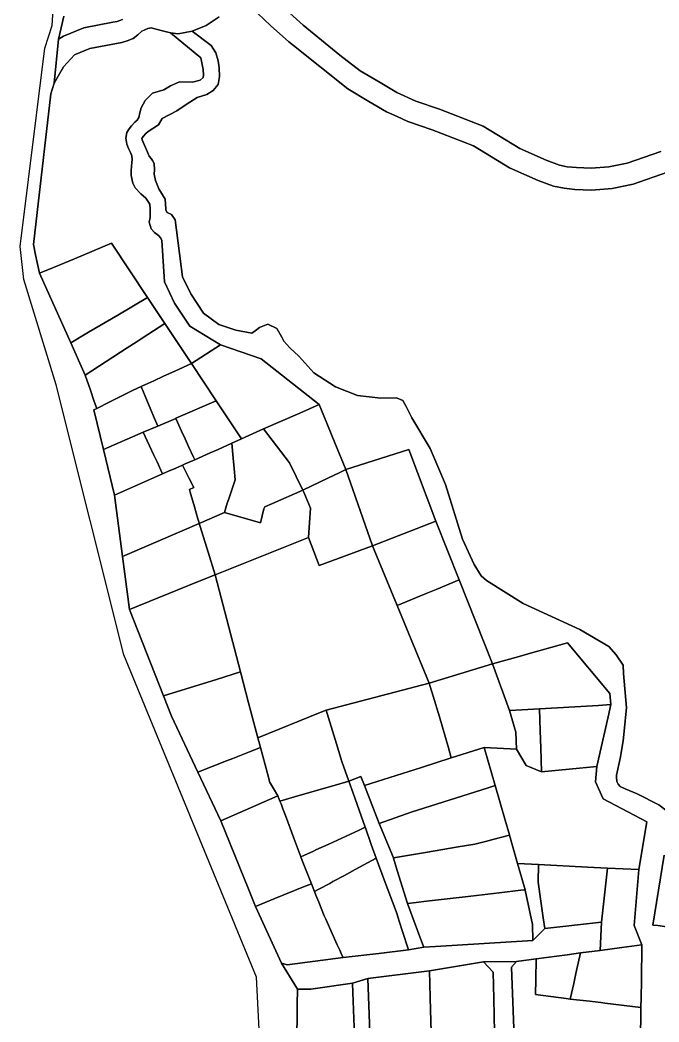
# Model space of a CAD drawing. Header units: inches. Extents: x 469561 to 471650, y 1000291 to 1003909.
# Drawn here: x 469901.4 to 470096.2, y 1002237.2 to 1002542.6 of the extents above; entities that cross this region are included whole.
import ezdxf

# ---------------------------------------------------------------- set-up
doc = ezdxf.new("R2010")
doc.units = ezdxf.units.IN
doc.header["$MEASUREMENT"] = 0
doc.layers.add('Gulele_10_08_New_Parcel', color=7, linetype='Continuous')

msp = doc.modelspace()

# ---------------------------------------------------------------- linework, layer by layer
at = {"layer": 'Gulele_10_08_New_Parcel'}
for points in [[(469975.2524, 1002216.981), (469973.518, 1002250.8111), (469933.0476, 1002349.1209), (469912.3787, 1002431.3831), (469902.5502, 1002463.4783), (469901.3939, 1002473.5985), (469908.9098, 1002534.0301), (469911.2224, 1002540.9696), (469911.6199, 1002547.2224)], [(469980.459, 1002547.4998), (469987.6935, 1002541.0261), (469998.8356, 1002531.9), (470005.11, 1002527.1505), (470011.1616, 1002523.5195), (470016.2162, 1002520.5518), (470022.038, 1002517.8641), (470029.2487, 1002515.4225), (470042.5395, 1002510.2733), (470053.7184, 1002503.482), (470061.8137, 1002499.8857), (470065.8447, 1002498.3711), (470068.2253, 1002497.8935), (470071.0054, 1002497.6024), (470075.454, 1002497.4338), (470080.9157, 1002497.8344), (470086.4645, 1002499.0156), (470096.7161, 1002502.5503)], [(470096.7161, 1002502.5503), (470086.4645, 1002499.0156), (470080.9157, 1002497.8344), (470075.454, 1002497.4338), (470071.0054, 1002497.6024), (470068.2253, 1002497.8935), (470065.8447, 1002498.3711), (470061.8137, 1002499.8857), (470053.7184, 1002503.482), (470042.5395, 1002510.2733), (470029.2487, 1002515.4225), (470022.038, 1002517.8641), (470016.2162, 1002520.5518), (470011.1616, 1002523.5195), (470005.11, 1002527.1505), (469998.8356, 1002531.9), (469987.6935, 1002541.0261), (469980.459, 1002547.4998)], [(469914.7225, 1002543.7977), (469913.9161, 1002540.1971), (469913.1196, 1002536.7226), (469911.8155, 1002523.4063), (469910.757, 1002520.1346), (469906.6034, 1002483.8942), (469905.4823, 1002474.2125), (469906.1312, 1002471.0608), (469907.3622, 1002465.4384), (469916.8348, 1002444.2435), (469921.2792, 1002434.2991), (469922.8452, 1002429.7608), (469924.0245, 1002426.3434), (469924.7713, 1002424.1792), (469923.9072, 1002423.743), (469926.833, 1002411.7183), (469930.2198, 1002397.7987), (469932.6508, 1002379.0507), (469934.7394, 1002362.9438), (469945.1209, 1002336.5755), (469947.5725, 1002330.3486), (469955.629, 1002313.2703), (469962.6, 1002298.4929), (469971.151, 1002277.4446), (469973.2132, 1002272.3684), (469981.0937, 1002255.137), (469985.926, 1002247.1241), (469985.8898, 1002242.3619), (469985.7951, 1002229.9014)], [(469932.6277, 1002542.7387), (469931.8425, 1002542.4142), (469930.9831, 1002542.1557), (469929.671, 1002541.9648), (469920.8277, 1002540.1925), (469914.6788, 1002537.6665), (469913.1196, 1002536.7226), (469913.9161, 1002540.1971), (469914.7225, 1002543.7977)], [(470098.7766, 1002496.2186), (470088.25, 1002492.5877), (470081.8577, 1002491.2271), (470075.5719, 1002490.7657), (470070.5315, 1002490.9577), (470067.2226, 1002491.3039), (470064.0065, 1002491.9489), (470059.2888, 1002493.7218), (470050.6255, 1002497.5705), (470039.5851, 1002504.2779), (470026.9769, 1002509.1625), (470019.5679, 1002511.6704), (470016.3451, 1002513.1587), (470013.1274, 1002514.6444), (470007.7631, 1002517.7946), (470001.3616, 1002521.6346), (469984.7694, 1002534.8142), (469983.3622, 1002535.9667), (469977.7578, 1002540.9822), (469973.926, 1002544.5947)], [(469973.926, 1002544.5947), (469977.7578, 1002540.9822), (469983.3622, 1002535.9667), (469984.7694, 1002534.8142), (470001.3616, 1002521.6346), (470007.7631, 1002517.7946), (470013.1274, 1002514.6444), (470016.3451, 1002513.1587), (470019.5679, 1002511.6704), (470026.9769, 1002509.1625), (470039.5851, 1002504.2779), (470050.6255, 1002497.5705), (470059.2888, 1002493.7218), (470064.0065, 1002491.9489), (470067.2226, 1002491.3039), (470070.5315, 1002490.9577), (470075.5719, 1002490.7657), (470081.8577, 1002491.2271), (470088.25, 1002492.5877), (470098.7766, 1002496.2186)], [(469962.1268, 1002543.608), (469958.1066, 1002540.9806), (469953.8841, 1002539.2502), (469949.5933, 1002538.4207), (469947.2492, 1002538.7049), (469944.0283, 1002539.4878), (469941.3616, 1002540.2426), (469940.3318, 1002540.0355), (469938.5572, 1002539.2051), (469937.3348, 1002538.0463), (469935.8717, 1002536.9721), (469934.0485, 1002536.2192), (469932.4101, 1002535.7257), (469930.7509, 1002535.485), (469922.7141, 1002533.9577), (469918.0064, 1002532.0235), (469914.6906, 1002528.3633), (469911.8155, 1002523.4063), (469913.1196, 1002536.7226), (469914.6788, 1002537.6665), (469920.8277, 1002540.1925), (469929.671, 1002541.9648), (469930.9831, 1002542.1557), (469931.8425, 1002542.4142), (469932.6277, 1002542.7387)], [(470098.6579, 1002301.4449), (470096.0684, 1002303.3909), (470089.4983, 1002306.7052), (470085.8757, 1002308.2254), (470084.3542, 1002308.947), (470083.688, 1002309.6443), (470083.2742, 1002310.4724), (470083.164, 1002311.7692), (470083.1647, 1002312.4279), (470084.3009, 1002317.5286), (470085.29, 1002322.8599), (470086.293, 1002332.9569), (470085.3155, 1002343.4117), (470085.2428, 1002345.9191), (470083.1316, 1002349.1277), (470080.8559, 1002351.6132), (470072.0432, 1002356.8454), (470054.8034, 1002364.7484), (470043.5536, 1002371.7217), (470041.9678, 1002373.1557), (470039.7906, 1002376.6215), (470036.2458, 1002384.3733), (470031.0994, 1002401.0552), (470026.4088, 1002411.9357), (470020.8088, 1002421.3226), (470019.1184, 1002424.7683), (470018.0805, 1002426.5883), (470016.1027, 1002427.4677), (470011.3332, 1002427.3413), (470004.2851, 1002428.0961), (469997.5251, 1002430.7362), (469990.9644, 1002435.0577), (469986.4009, 1002440.1013), (469983.6135, 1002442.6502), (469981.7561, 1002444.6691), (469981.2237, 1002445.9468), (469979.6924, 1002448.5547), (469976.9373, 1002449.9332), (469974.4315, 1002448.8763), (469973.1137, 1002447.9055), (469972.0815, 1002447.1423), (469967.1465, 1002448.0181), (469961.9792, 1002449.7628), (469957.3102, 1002453.2828), (469953.4439, 1002459.0897), (469950.9626, 1002464.3424), (469948.6875, 1002481.732), (469947.5873, 1002483.3601), (469946.2428, 1002483.8931), (469945.8455, 1002484.6873), (469945.8471, 1002485.0904), (469945.6656, 1002487.9771), (469943.6524, 1002491.1892), (469942.7159, 1002493.7295), (469942.2987, 1002495.6102), (469942.3401, 1002496.972), (469942.2528, 1002498.851), (469941.753, 1002499.742), (469941.3681, 1002500.4286), (469940.756, 1002501.1329), (469940.2617, 1002502.3031), (469938.6124, 1002506.0979), (469938.5242, 1002506.6243), (469938.5717, 1002506.7018), (469939.0127, 1002507.2469), (469939.7033, 1002507.9882), (469940.4679, 1002508.6025), (469943.5852, 1002510.6635), (469944.7533, 1002512.6289), (469949.2251, 1002514.9413), (469951.9886, 1002516.8181), (469955.3497, 1002518.9554), (469958.3397, 1002519.8536), (469960.2471, 1002521.1109), (469961.759, 1002522.9973), (469962.2164, 1002525.36), (469962.1277, 1002528.0669), (469961.7502, 1002530.1176), (469961.088, 1002532.6376), (469959.623, 1002534.8273), (469953.8841, 1002539.2502), (469958.1066, 1002540.9806), (469962.1268, 1002543.608)], [(470090.3786, 1002220.3426), (470090.6727, 1002241.6192), (470090.7125, 1002244.4951), (470090.7856, 1002249.7841), (470090.9359, 1002260.6549), (470088.5988, 1002266.5438), (470090.0568, 1002283.6101), (470092.4574, 1002298.1747), (470079.1371, 1002305.152), (470076.8536, 1002310.3533), (470077.2342, 1002315.0471), (470080.6708, 1002330.1938), (470081.5106, 1002333.8952), (470081.1968, 1002337.2632), (470068.3207, 1002352.7617), (470056.2507, 1002349.3645), (470053.4937, 1002348.5885), (470045.4328, 1002346.3197), (470035.2464, 1002371.9627), (470028.1293, 1002389.8793), (470019.8965, 1002411.7305), (470000.7172, 1002405.5398), (469997.3837, 1002413.7211), (469996.2772, 1002416.4367), (469994.0294, 1002421.9533), (469992.619, 1002425.4148), (469974.9075, 1002439.3652), (469962.509, 1002443.5752), (469953.1098, 1002449.3198), (469948.4748, 1002456.2816), (469945.4156, 1002462.7562), (469944.6422, 1002475.4369), (469944.2926, 1002476.0921), (469943.5883, 1002476.9558), (469942.3941, 1002477.8605), (469941.4097, 1002479.0008), (469940.7752, 1002480.9503), (469941.0405, 1002482.4285), (469941.0498, 1002484.9488), (469940.9548, 1002486.4613), (469939.7792, 1002488.3375), (469938.1673, 1002489.5892), (469936.5256, 1002491.4696), (469935.7644, 1002492.8923), (469935.2412, 1002495.1621), (469935.2314, 1002496.7049), (469935.3735, 1002497.9718), (469935.4999, 1002499.2063), (469935.5418, 1002500.1171), (469935.4472, 1002501.2544), (469935.0991, 1002502.2545), (469934.4877, 1002503.4323), (469933.9671, 1002504.7952), (469933.6631, 1002506.6192), (469933.914, 1002508.279), (469934.6454, 1002509.4758), (469935.3901, 1002510.3942), (469936.4287, 1002511.5098), (469937.0935, 1002512.0444), (469937.5677, 1002512.8457), (469937.9433, 1002514.2913), (469938.3159, 1002515.7933), (469939.5314, 1002518.1253), (469941.7999, 1002520.2792), (469945.1821, 1002521.3022), (469947.2137, 1002522.5504), (469950.0079, 1002523.7691), (469953.9331, 1002523.6209), (469956.2532, 1002524.3183), (469957.2001, 1002525.1067), (469957.3246, 1002525.7483), (469957.2654, 1002527.5432), (469956.5325, 1002531.0761), (469947.2492, 1002538.7049), (469949.5933, 1002538.4207), (469953.8841, 1002539.2502), (469959.623, 1002534.8273), (469961.088, 1002532.6376), (469961.7502, 1002530.1176), (469962.1277, 1002528.0669), (469962.2164, 1002525.36), (469961.759, 1002522.9973), (469960.2471, 1002521.1109), (469958.3397, 1002519.8536), (469955.3497, 1002518.9554), (469951.9886, 1002516.8181), (469949.2251, 1002514.9413), (469944.7533, 1002512.6289), (469943.5852, 1002510.6635), (469940.4679, 1002508.6025), (469939.7033, 1002507.9882), (469939.0127, 1002507.2469), (469938.5717, 1002506.7018), (469938.5242, 1002506.6243), (469938.6124, 1002506.0979), (469940.2617, 1002502.3031), (469940.756, 1002501.1329), (469941.3681, 1002500.4286), (469941.753, 1002499.742), (469942.2528, 1002498.851), (469942.3401, 1002496.972), (469942.2987, 1002495.6102), (469942.7159, 1002493.7295), (469943.6524, 1002491.1892), (469945.6656, 1002487.9771), (469945.8471, 1002485.0904), (469945.8455, 1002484.6873), (469946.2428, 1002483.8931), (469947.5873, 1002483.3601), (469948.6875, 1002481.732), (469950.9626, 1002464.3424), (469953.4439, 1002459.0897), (469957.3102, 1002453.2828), (469961.9792, 1002449.7628), (469967.1465, 1002448.0181), (469972.0815, 1002447.1423), (469973.1137, 1002447.9055), (469974.4315, 1002448.8763), (469976.9373, 1002449.9332), (469979.6924, 1002448.5547), (469981.2237, 1002445.9468), (469981.7561, 1002444.6691), (469983.6135, 1002442.6502), (469986.4009, 1002440.1013), (469990.9644, 1002435.0577), (469997.5251, 1002430.7362), (470004.2851, 1002428.0961), (470011.3332, 1002427.3413), (470016.1027, 1002427.4677), (470018.0805, 1002426.5883), (470019.1184, 1002424.7683), (470020.8088, 1002421.3226), (470026.4088, 1002411.9357), (470031.0994, 1002401.0552), (470036.2458, 1002384.3733), (470039.7906, 1002376.6215), (470041.9678, 1002373.1557), (470043.5536, 1002371.7217), (470054.8034, 1002364.7484), (470072.0432, 1002356.8454), (470080.8559, 1002351.6132), (470083.1316, 1002349.1277), (470085.2428, 1002345.9191), (470085.3155, 1002343.4117), (470086.293, 1002332.9569), (470085.29, 1002322.8599), (470084.3009, 1002317.5286), (470083.1647, 1002312.4279), (470083.164, 1002311.7692), (470083.2742, 1002310.4724), (470083.688, 1002309.6443), (470084.3542, 1002308.947), (470085.8757, 1002308.2254), (470089.4983, 1002306.7052), (470096.0684, 1002303.3909), (470098.6579, 1002301.4449)], [(470097.7483, 1002288.0613), (470094.3136, 1002266.6355), (470095.817, 1002266.5476), (470100.5972, 1002265.9038)], [(470100.5972, 1002265.9038), (470095.817, 1002266.5476), (470094.3136, 1002266.6355), (470097.7483, 1002288.0613)], [(470046.1562, 1002228.9471), (470045.8286, 1002244.2312), (470045.6541, 1002252.3729), (470042.6938, 1002255.4998), (470052.7708, 1002255.6143), (470051.2332, 1002253.8924), (470052.6013, 1002216.544)], [(470003.4977, 1002230.2582), (470002.8676, 1002246.1529), (470002.7555, 1002248.9819), (470007.4151, 1002250.3661), (470008.4693, 1002222.9864)]]:
    msp.add_lwpolyline(points, dxfattribs=at)
for points in [[(469905.4823, 1002474.2125), (469906.6034, 1002483.8942), (469910.757, 1002520.1346), (469911.8155, 1002523.4063), (469914.6906, 1002528.3633), (469918.0064, 1002532.0235), (469922.7141, 1002533.9577), (469930.7509, 1002535.485), (469932.4101, 1002535.7257), (469934.0485, 1002536.2192), (469935.8717, 1002536.9721), (469937.3348, 1002538.0463), (469938.5572, 1002539.2051), (469940.3318, 1002540.0355), (469941.3616, 1002540.2426), (469944.0283, 1002539.4878), (469947.2492, 1002538.7049), (469956.5325, 1002531.0761), (469957.2654, 1002527.5432), (469957.3246, 1002525.7483), (469957.2001, 1002525.1067), (469956.2532, 1002524.3183), (469953.9331, 1002523.6209), (469950.0079, 1002523.7691), (469947.2137, 1002522.5504), (469945.1821, 1002521.3022), (469941.7999, 1002520.2792), (469939.5314, 1002518.1253), (469938.3159, 1002515.7933), (469937.9433, 1002514.2913), (469937.5677, 1002512.8457), (469937.0935, 1002512.0444), (469936.4287, 1002511.5098), (469935.3901, 1002510.3942), (469934.6454, 1002509.4758), (469933.914, 1002508.279), (469933.6631, 1002506.6192), (469933.9671, 1002504.7952), (469934.4877, 1002503.4323), (469935.0991, 1002502.2545), (469935.4472, 1002501.2544), (469935.5418, 1002500.1171), (469935.4999, 1002499.2063), (469935.3735, 1002497.9718), (469935.2314, 1002496.7049), (469935.2412, 1002495.1621), (469935.7644, 1002492.8923), (469936.5256, 1002491.4696), (469938.1673, 1002489.5892), (469939.7792, 1002488.3375), (469940.9548, 1002486.4613), (469941.0498, 1002484.9488), (469941.0405, 1002482.4285), (469940.7752, 1002480.9503), (469941.4097, 1002479.0008), (469942.3941, 1002477.8605), (469943.5883, 1002476.9558), (469944.2926, 1002476.0921), (469944.6422, 1002475.4369), (469945.4156, 1002462.7562), (469948.4748, 1002456.2816), (469953.1098, 1002449.3198), (469962.509, 1002443.5752), (469953.6514, 1002437.8578), (469945.5038, 1002450.1142), (469940.2832, 1002457.9675), (469929.2641, 1002474.5434), (469917.9728, 1002469.8494), (469911.5641, 1002467.1852), (469907.3622, 1002465.4384), (469906.1312, 1002471.0608)], [(469907.3622, 1002465.4384), (469911.5641, 1002467.1852), (469917.9728, 1002469.8494), (469929.2641, 1002474.5434), (469940.2832, 1002457.9675), (469931.1839, 1002452.6419), (469922.2616, 1002447.4197), (469916.8348, 1002444.2435)], [(469916.8348, 1002444.2435), (469922.2616, 1002447.4197), (469931.1839, 1002452.6419), (469940.2832, 1002457.9675), (469945.5038, 1002450.1142), (469942.0277, 1002447.8448), (469938.3178, 1002445.4228), (469936.7958, 1002444.4291), (469934.0359, 1002442.6273), (469921.2792, 1002434.2991)], [(469921.2792, 1002434.2991), (469934.0359, 1002442.6273), (469936.7958, 1002444.4291), (469938.3178, 1002445.4228), (469942.0277, 1002447.8448), (469945.5038, 1002450.1142), (469953.6514, 1002437.8578), (469948.5987, 1002435.5635), (469945.1273, 1002433.9872), (469942.1822, 1002432.6499), (469939.4856, 1002431.4254), (469938.7274, 1002431.0811), (469938.2973, 1002430.8858), (469935.8966, 1002429.7957), (469928.8124, 1002426.2193), (469924.7713, 1002424.1792), (469924.0245, 1002426.3434), (469922.8452, 1002429.7608)], [(469953.6514, 1002437.8578), (469962.509, 1002443.5752), (469974.9075, 1002439.3652), (469992.619, 1002425.4148), (469986.6781, 1002422.799), (469975.6198, 1002417.9301), (469968.915, 1002414.897), (469961.2065, 1002426.4928)], [(469938.2973, 1002430.8858), (469938.7274, 1002431.0811), (469939.4856, 1002431.4254), (469942.1822, 1002432.6499), (469945.1273, 1002433.9872), (469948.5987, 1002435.5635), (469953.6514, 1002437.8578), (469961.2065, 1002426.4928), (469948.8663, 1002421.1887), (469948.8467, 1002421.1803), (469943.366, 1002418.8245), (469942.3891, 1002421.1492), (469940.2665, 1002426.2001), (469940.2526, 1002426.233)], [(469923.9072, 1002423.743), (469924.7713, 1002424.1792), (469928.8124, 1002426.2193), (469935.8966, 1002429.7957), (469938.2973, 1002430.8858), (469940.2526, 1002426.233), (469940.2665, 1002426.2001), (469942.3891, 1002421.1492), (469943.366, 1002418.8245), (469938.9522, 1002416.9274), (469926.833, 1002411.7183)], [(469959.3575, 1002410.6486), (469954.6613, 1002408.5775), (469954.2854, 1002409.3923), (469952.7854, 1002412.6435), (469951.7483, 1002414.8911), (469950.6472, 1002417.2778), (469949.4072, 1002419.9654), (469948.8467, 1002421.1803), (469948.8663, 1002421.1887), (469961.2065, 1002426.4928), (469968.915, 1002414.897), (469965.9773, 1002413.568), (469961.7818, 1002411.7178)], [(469975.6198, 1002417.9301), (469986.6781, 1002422.799), (469992.619, 1002425.4148), (469994.0294, 1002421.9533), (469996.2772, 1002416.4367), (469997.3837, 1002413.7211), (470000.7172, 1002405.5398), (469998.7226, 1002404.5915), (469995.3805, 1002403.0025), (469987.5787, 1002399.2932), (469983.4851, 1002407.6545)], [(469946.6435, 1002405.0417), (469944.8556, 1002404.2532), (469944.3254, 1002405.3917), (469943.1631, 1002407.8869), (469942.0831, 1002410.2056), (469938.9522, 1002416.9274), (469943.366, 1002418.8245), (469948.8467, 1002421.1803), (469949.4072, 1002419.9654), (469950.6472, 1002417.2778), (469951.7483, 1002414.8911), (469952.7854, 1002412.6435), (469954.2854, 1002409.3923), (469954.6613, 1002408.5775), (469954.1489, 1002408.3516), (469951.7708, 1002407.3028), (469950.9354, 1002406.9344), (469948.9061, 1002406.0395)], [(469926.833, 1002411.7183), (469938.9522, 1002416.9274), (469942.0831, 1002410.2056), (469943.1631, 1002407.8869), (469944.3254, 1002405.3917), (469944.8556, 1002404.2532), (469930.2198, 1002397.7987)], [(469963.6711, 1002392.4849), (469964.5709, 1002395.3278), (469965.0002, 1002396.684), (469966.9693, 1002402.4528), (469966.6662, 1002405.8485), (469966.3817, 1002409.0365), (469965.9773, 1002413.568), (469968.915, 1002414.897), (469975.6198, 1002417.9301), (469983.4851, 1002407.6545), (469987.5787, 1002399.2932), (469978.3381, 1002395.2342), (469976.0004, 1002394.2074), (469975.7603, 1002393.6071), (469974.7193, 1002389.3712)], [(469950.9354, 1002406.9344), (469951.7708, 1002407.3028), (469954.1489, 1002408.3516), (469954.6613, 1002408.5775), (469959.3575, 1002410.6486), (469961.7818, 1002411.7178), (469965.9773, 1002413.568), (469966.3817, 1002409.0365), (469966.6662, 1002405.8485), (469966.9693, 1002402.4528), (469965.0002, 1002396.684), (469964.5709, 1002395.3278), (469963.6711, 1002392.4849), (469955.9963, 1002389.1611), (469955.9541, 1002389.2974), (469955.5944, 1002390.5571), (469954.5439, 1002394.2365), (469953.4857, 1002397.943), (469953.2839, 1002398.6426), (469953.0282, 1002399.5287), (469954.3676, 1002400.0722), (469952.9655, 1002402.8755)], [(470000.7172, 1002405.5398), (470019.8965, 1002411.7305), (470028.1293, 1002389.8793), (470008.8793, 1002382.2793)], [(469930.2198, 1002397.7987), (469944.8556, 1002404.2532), (469946.6435, 1002405.0417), (469948.9061, 1002406.0395), (469950.9354, 1002406.9344), (469952.9655, 1002402.8755), (469954.3676, 1002400.0722), (469953.0282, 1002399.5287), (469953.2839, 1002398.6426), (469953.4857, 1002397.943), (469954.5439, 1002394.2365), (469955.5944, 1002390.5571), (469955.9541, 1002389.2974), (469955.9963, 1002389.1611), (469950.7764, 1002386.9005), (469932.6508, 1002379.0507)], [(469987.5787, 1002399.2932), (469995.3805, 1002403.0025), (469998.7226, 1002404.5915), (470000.7172, 1002405.5398), (470008.8793, 1002382.2793), (469992.5651, 1002376.2983), (469989.3232, 1002384.8642), (469989.9393, 1002393.7793), (469987.8793, 1002398.6793)], [(469955.9963, 1002389.1611), (469963.6711, 1002392.4849), (469974.7193, 1002389.3712), (469975.7603, 1002393.6071), (469976.0004, 1002394.2074), (469978.3381, 1002395.2342), (469987.5787, 1002399.2932), (469987.8793, 1002398.6793), (469989.9393, 1002393.7793), (469989.3232, 1002384.8642), (469960.8661, 1002373.4361), (469958.7169, 1002380.3761), (469956.3065, 1002388.1594)], [(469932.6508, 1002379.0507), (469950.7764, 1002386.9005), (469955.9963, 1002389.1611), (469956.3065, 1002388.1594), (469958.7169, 1002380.3761), (469960.8661, 1002373.4361), (469955.5176, 1002371.2882), (469934.7394, 1002362.9438)], [(470008.8793, 1002382.2793), (470028.1293, 1002389.8793), (470035.2464, 1002371.9627), (470028.2582, 1002369.0503), (470025.2083, 1002367.7793), (470016.3649, 1002364.0937)], [(469960.8661, 1002373.4361), (469989.3232, 1002384.8642), (469992.5651, 1002376.2983), (470008.8793, 1002382.2793), (470016.3649, 1002364.0937), (470026.1099, 1002340.4189), (469994.6914, 1002332.2628), (469992.882, 1002331.5517), (469973.8653, 1002323.775), (469971.0632, 1002334.4801), (469968.6069, 1002343.8639)], [(469934.7394, 1002362.9438), (469955.5176, 1002371.2882), (469960.8661, 1002373.4361), (469968.6069, 1002343.8639), (469961.2908, 1002341.5935), (469945.1209, 1002336.5755)], [(470016.3649, 1002364.0937), (470025.2083, 1002367.7793), (470028.2582, 1002369.0503), (470035.2464, 1002371.9627), (470045.4328, 1002346.3197), (470026.1099, 1002340.4189)], [(470045.4328, 1002346.3197), (470053.4937, 1002348.5885), (470056.2507, 1002349.3645), (470068.3207, 1002352.7617), (470081.1968, 1002337.2632), (470081.5106, 1002333.8952), (470077.6859, 1002333.6717), (470068.6844, 1002333.1456), (470067.066, 1002333.0511), (470059.6997, 1002332.6206), (470054.3344, 1002332.307), (470050.6193, 1002332.0899)], [(470026.1099, 1002340.4189), (470045.4328, 1002346.3197), (470050.6193, 1002332.0899), (470052.481, 1002325.5206), (470052.7697, 1002320.3562), (470042.9164, 1002320.8556), (470032.8306, 1002317.6488), (470031.968, 1002320.6894), (470029.284, 1002330.1496), (470027.321, 1002336.5006), (470026.4294, 1002339.3851)], [(469945.1209, 1002336.5755), (469961.2908, 1002341.5935), (469968.6069, 1002343.8639), (469971.0632, 1002334.4801), (469973.8653, 1002323.775), (469974.6674, 1002320.8173), (469971.3789, 1002319.5137), (469966.2521, 1002317.4814), (469964.3672, 1002316.7342), (469955.629, 1002313.2703), (469947.5725, 1002330.3486)], [(469994.6914, 1002332.2628), (470026.1099, 1002340.4189), (470026.4294, 1002339.3851), (470027.321, 1002336.5006), (470029.284, 1002330.1496), (470031.968, 1002320.6894), (470032.8306, 1002317.6488), (470023.7857, 1002314.773), (470006.3795, 1002309.2387), (470005.3189, 1002311.9504), (470001.5962, 1002310.5625), (469999.4665, 1002316.5338), (469997.8364, 1002321.9236), (469995.0444, 1002331.1554)], [(470059.6997, 1002332.6206), (470067.066, 1002333.0511), (470068.6844, 1002333.1456), (470077.6859, 1002333.6717), (470081.5106, 1002333.8952), (470080.6708, 1002330.1938), (470077.2342, 1002315.0471), (470060.3949, 1002313.4339), (470060.1292, 1002320.7676), (470059.9419, 1002325.9377)], [(469973.8653, 1002323.775), (469992.882, 1002331.5517), (469994.6914, 1002332.2628), (469995.0444, 1002331.1554), (469997.8364, 1002321.9236), (469999.4665, 1002316.5338), (470001.5962, 1002310.5625), (469997.8174, 1002309.4596), (469986.8314, 1002306.2533), (469980.6275, 1002304.4962), (469979.9763, 1002306.0666), (469978.6395, 1002308.3194), (469977.7534, 1002309.8128), (469977.5665, 1002310.1278), (469976.7995, 1002312.956), (469974.6674, 1002320.8173)], [(470050.6193, 1002332.0899), (470054.3344, 1002332.307), (470059.6997, 1002332.6206), (470059.9419, 1002325.9377), (470060.1292, 1002320.7676), (470060.3949, 1002313.4339), (470055.6681, 1002315.3008), (470052.7697, 1002320.3562), (470052.481, 1002325.5206)], [(469955.629, 1002313.2703), (469964.3672, 1002316.7342), (469966.2521, 1002317.4814), (469971.3789, 1002319.5137), (469974.6674, 1002320.8173), (469976.7995, 1002312.956), (469977.5665, 1002310.1278), (469977.7534, 1002309.8128), (469978.6395, 1002308.3194), (469979.9763, 1002306.0666), (469979.055, 1002305.665), (469970.0281, 1002301.7305), (469962.6, 1002298.4929)], [(470006.3795, 1002309.2387), (470023.7857, 1002314.773), (470032.8306, 1002317.6488), (470042.9164, 1002320.8556), (470046.2359, 1002309.2505), (470044.1414, 1002308.5882), (470020.5748, 1002301.1362), (470010.9141, 1002297.6452)], [(470042.9164, 1002320.8556), (470052.7697, 1002320.3562), (470055.6681, 1002315.3008), (470060.3949, 1002313.4339), (470077.2342, 1002315.0471), (470076.8536, 1002310.3533), (470079.1371, 1002305.152), (470092.4574, 1002298.1747), (470090.0568, 1002283.6101), (470080.4981, 1002284.0599), (470074.3228, 1002284.3862), (470059.468, 1002285.1711), (470053.026, 1002285.5115), (470050.5533, 1002294.1561), (470050.552, 1002294.1609), (470049.2573, 1002298.6872), (470046.2359, 1002309.2505)], [(470001.5962, 1002310.5625), (470005.3189, 1002311.9504), (470006.3795, 1002309.2387), (470010.9141, 1002297.6452), (470015.1934, 1002287.1672), (470015.2179, 1002287.1073), (470016.3884, 1002283.3706), (470019.5359, 1002273.322), (470023.6104, 1002262.292), (470024.4607, 1002259.99), (470019.7908, 1002259.1361), (470017.913, 1002265.0712), (470016.4974, 1002269.5455), (470016.3308, 1002270.0163), (470012.4189, 1002280.4635), (470009.9417, 1002287.079), (470008.4484, 1002291.3046), (470006.6837, 1002296.2984), (470006.6128, 1002296.4972), (470002.8939, 1002306.9241)], [(469990.8194, 1002289.246), (469986.9751, 1002287.4816), (469984.8692, 1002293.1593), (469982.2788, 1002300.1431), (469981.5482, 1002302.1131), (469980.9761, 1002303.6554), (469980.6275, 1002304.4962), (469986.8314, 1002306.2533), (469997.8174, 1002309.4596), (470001.5962, 1002310.5625), (470002.8939, 1002306.9241), (470006.6128, 1002296.4972), (470004.8185, 1002295.6734), (469995.5335, 1002291.4104), (469991.5648, 1002289.5883)], [(470025.6038, 1002288.9276), (470015.1934, 1002287.1672), (470010.9141, 1002297.6452), (470020.5748, 1002301.1362), (470044.1414, 1002308.5882), (470046.2359, 1002309.2505), (470049.2573, 1002298.6872), (470050.552, 1002294.1609), (470050.5533, 1002294.1561), (470045.468, 1002292.8083), (470043.2689, 1002292.2255), (470040.0305, 1002291.3672), (470034.3221, 1002290.4019), (470034.3178, 1002290.4012)], [(469979.091, 1002274.7686), (469973.2132, 1002272.3684), (469971.151, 1002277.4446), (469962.6, 1002298.4929), (469970.0281, 1002301.7305), (469979.055, 1002305.665), (469979.9763, 1002306.0666), (469980.6275, 1002304.4962), (469980.9761, 1002303.6554), (469981.5482, 1002302.1131), (469982.2788, 1002300.1431), (469984.8692, 1002293.1593), (469986.9751, 1002287.4816), (469987.4161, 1002286.3697), (469987.9992, 1002284.8997), (469990.2157, 1002279.3115), (469987.7722, 1002278.3137)], [(469992.4323, 1002277.6006), (469991.1502, 1002276.9556), (469990.2157, 1002279.3115), (469987.9992, 1002284.8997), (469987.4161, 1002286.3697), (469986.9751, 1002287.4816), (469990.8194, 1002289.246), (469991.5648, 1002289.5883), (469995.5335, 1002291.4104), (470004.8185, 1002295.6734), (470006.6128, 1002296.4972), (470006.6837, 1002296.2984), (470008.4484, 1002291.3046), (470009.9417, 1002287.079), (470003.5447, 1002283.6161), (470000.2821, 1002281.85), (469996.7888, 1002279.9589), (469995.7983, 1002279.4227)], [(470022.1067, 1002273.6205), (470019.5359, 1002273.322), (470016.3884, 1002283.3706), (470015.2179, 1002287.1073), (470015.1934, 1002287.1672), (470025.6038, 1002288.9276), (470034.3178, 1002290.4012), (470034.3221, 1002290.4019), (470040.0305, 1002291.3672), (470043.2689, 1002292.2255), (470045.468, 1002292.8083), (470050.5533, 1002294.1561), (470053.026, 1002285.5115), (470053.5259, 1002283.7636), (470055.3241, 1002277.4771), (470054.0105, 1002277.3246), (470047.4787, 1002276.5663), (470037.066, 1002275.3573), (470025.2693, 1002273.9877)], [(469991.1502, 1002276.9556), (469992.4323, 1002277.6006), (469995.7983, 1002279.4227), (469996.7888, 1002279.9589), (470000.2821, 1002281.85), (470003.5447, 1002283.6161), (470009.9417, 1002287.079), (470012.4189, 1002280.4635), (470016.3308, 1002270.0163), (470016.4974, 1002269.5455), (470017.913, 1002265.0712), (470019.7908, 1002259.1361), (470010.7747, 1002258.0723), (469999.8541, 1002256.7837), (469999.5326, 1002257.4938), (469998.8266, 1002259.0534), (469998.0798, 1002260.7029), (469994.5593, 1002268.4793), (469994.1439, 1002269.5121), (469992.4664, 1002273.683), (469991.5987, 1002275.8405)], [(470053.026, 1002285.5115), (470059.468, 1002285.1711), (470059.3128, 1002279.7677), (470060.8697, 1002268.8763), (470061.3374, 1002265.6041), (470057.6979, 1002262.0198), (470057.6435, 1002266.8763), (470055.3764, 1002277.2942), (470055.3241, 1002277.4771), (470053.5259, 1002283.7636)], [(470059.3128, 1002279.7677), (470059.468, 1002285.1711), (470074.3228, 1002284.3862), (470080.4981, 1002284.0599), (470078.6419, 1002267.5623), (470061.3374, 1002265.6041), (470060.8697, 1002268.8763)], [(470078.1948, 1002258.9721), (470078.6419, 1002267.5623), (470080.4981, 1002284.0599), (470090.0568, 1002283.6101), (470088.5988, 1002266.5438), (470090.9359, 1002260.6549), (470084.8107, 1002259.8459)], [(469973.2132, 1002272.3684), (469979.091, 1002274.7686), (469987.7722, 1002278.3137), (469990.2157, 1002279.3115), (469991.1502, 1002276.9556), (469991.5987, 1002275.8405), (469992.4664, 1002273.683), (469994.1439, 1002269.5121), (469994.5593, 1002268.4793), (469998.0798, 1002260.7029), (469998.8266, 1002259.0534), (469999.5326, 1002257.4938), (469999.8541, 1002256.7837), (469982.858, 1002254.5489), (469981.0937, 1002255.137)], [(470019.5359, 1002273.322), (470022.1067, 1002273.6205), (470025.2693, 1002273.9877), (470037.066, 1002275.3573), (470047.4787, 1002276.5663), (470054.0105, 1002277.3246), (470055.3241, 1002277.4771), (470055.3764, 1002277.2942), (470057.6435, 1002266.8763), (470057.6979, 1002262.0198), (470028.0822, 1002260.2112), (470024.4607, 1002259.99), (470023.6104, 1002262.292)], [(469981.0937, 1002255.137), (469982.858, 1002254.5489), (469999.8541, 1002256.7837), (470010.7747, 1002258.0723), (470019.7908, 1002259.1361), (470024.4607, 1002259.99), (470028.0822, 1002260.2112), (470057.6979, 1002262.0198), (470061.3374, 1002265.6041), (470078.6419, 1002267.5623), (470078.1948, 1002258.9721), (470072.2653, 1002258.189), (470068.2104, 1002257.6535), (470061.9145, 1002256.822), (470058.6848, 1002256.3954), (470052.7708, 1002255.6143), (470042.6938, 1002255.4998), (470026.188, 1002252.7846), (470007.4151, 1002250.3661), (470002.7555, 1002248.9819), (469989.9929, 1002247.1746), (469985.926, 1002247.1241)], [(470069.1114, 1002244.1466), (470070.1715, 1002248.8665), (470070.8668, 1002251.9622), (470071.0687, 1002252.8611), (470072.2653, 1002258.189), (470078.1948, 1002258.9721), (470084.8107, 1002259.8459), (470090.9359, 1002260.6549), (470090.7856, 1002249.7841), (470090.7125, 1002244.4951), (470090.6727, 1002241.6192), (470079.6277, 1002242.9139), (470078.4685, 1002243.0498), (470075.015, 1002243.4546)], [(470058.5569, 1002245.5219), (470058.6103, 1002250.0597), (470058.6848, 1002256.3954), (470061.9145, 1002256.822), (470068.2104, 1002257.6535), (470072.2653, 1002258.189), (470071.0687, 1002252.8611), (470070.8668, 1002251.9622), (470070.1715, 1002248.8665), (470069.1114, 1002244.1466), (470067.8298, 1002244.3136)], [(470026.188, 1002252.7846), (470042.6938, 1002255.4998), (470045.6541, 1002252.3729), (470045.8286, 1002244.2312), (470046.1562, 1002228.9471), (470046.1571, 1002228.9336), (470046.5363, 1002222.9679), (470042.2838, 1002223.8337), (470037.1994, 1002224.8688), (470026.8937, 1002226.967), (470026.8813, 1002227.4202), (470026.5127, 1002240.9069), (470026.4116, 1002244.6042)], [(470051.2332, 1002253.8924), (470052.7708, 1002255.6143), (470058.6848, 1002256.3954), (470058.6103, 1002250.0597), (470058.5569, 1002245.5219), (470067.8298, 1002244.3136), (470069.1114, 1002244.1466), (470075.015, 1002243.4546), (470078.4685, 1002243.0498), (470079.6277, 1002242.9139), (470090.6727, 1002241.6192), (470090.3786, 1002220.3426), (470090.3435, 1002217.8017), (470066.842, 1002217.0805), (470063.1748, 1002216.9679), (470059.6552, 1002216.8599), (470052.6013, 1002216.544)], [(470007.4151, 1002250.3661), (470026.188, 1002252.7846), (470026.4116, 1002244.6042), (470026.5127, 1002240.9069), (470026.8813, 1002227.4202), (470026.8937, 1002226.967), (470027.102, 1002223.4929), (470022.7331, 1002223.344), (470021.2459, 1002223.3067), (470008.4693, 1002222.9864)], [(469985.7951, 1002229.9014), (469985.8898, 1002242.3619), (469985.926, 1002247.1241), (469989.9929, 1002247.1746), (470002.7555, 1002248.9819), (470002.8676, 1002246.1529), (470003.4977, 1002230.2582), (469997.8149, 1002230.1437), (469997.7585, 1002230.1425), (469990.1518, 1002229.9892), (469989.9967, 1002229.9861)]]:
    msp.add_lwpolyline(points, close=True, dxfattribs=at)

doc.saveas('drawing.dxf')
